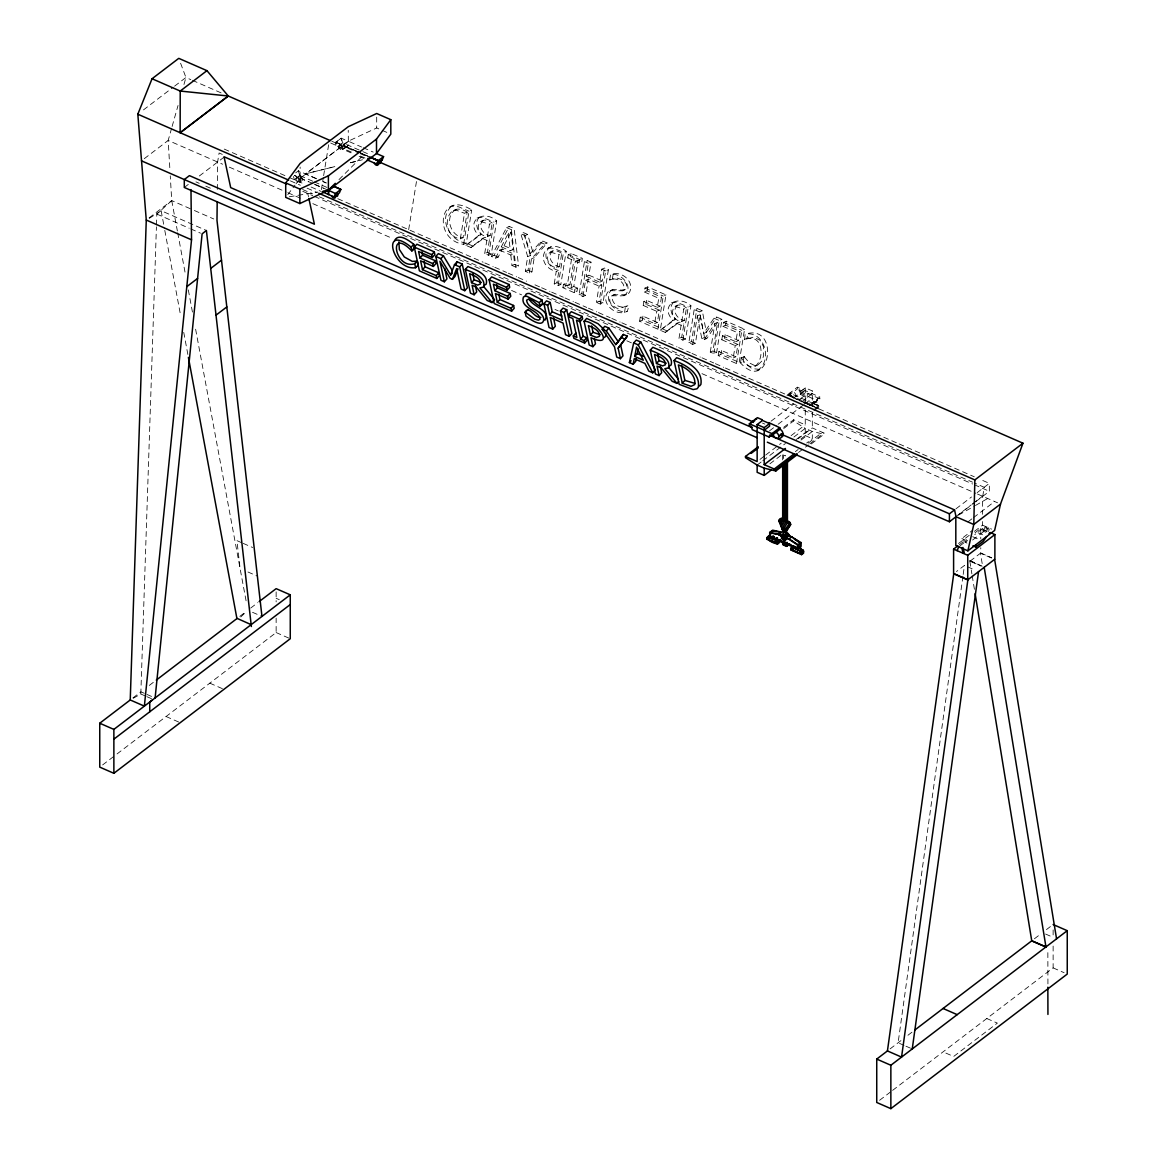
<?xml version="1.0" encoding="UTF-8"?>
<svg xmlns="http://www.w3.org/2000/svg" width="1167" height="1167" viewBox="0 0 1167 1167"><rect width="100%" height="100%" fill="white"/><g stroke="black" fill="none" stroke-linecap="round" stroke-linejoin="round"><path stroke-width="0.75" stroke-dasharray="5 3.75" d="M217.325 189.39L217.616 162.038L219.09 152.994L222.43 154.452M316.695 178.799L305.433 173.883L348.379 141.309L341.187 138.158L335.877 142.257L335.819 146.225L352.667 153.563M133.257 698.26L140.813 694.015L156.422 226.821M156.48 224.998L156.845 214.086L171.724 200.607L170.265 175.838M791.386 396.722A3.545 2.305 52.7 0 0 789.388 395L789.607 393.104L812.217 402.98L819.949 397.072L797.353 387.196L787.389 394.986M962.95 576.25L898.109 1042.773L904.396 1045.515M963.198 574.441L964.453 565.441L956.429 571.553M321.363 189.652L323.361 177.384M323.638 175.633L329.036 142.316M408.669 229.68L416.619 180.579M460.338 238.856L464.481 213.255L467.194 212.102L463.051 237.703L460.338 238.856C438.821 235.501 445.809 198.507 467.194 212.102M463.605 244.341L468.988 211.169L471.701 210.016L466.319 243.188L463.605 244.341C432.33 239.716 438.807 188.733 471.701 210.016M484.699 253.545L486.843 240.358L489.542 239.206L487.412 252.393L484.699 253.545L488.594 255.252L491.307 254.1L496.675 220.928C483.444 208.908 464.86 221.088 478.689 235.471L481.402 234.319C476.224 230.191 474.094 219.075 481.387 216.143M487.427 236.682L489.454 224.166L492.168 223.014L490.14 235.53L487.427 236.682C472.022 234.684 477.741 212.234 492.168 223.014M488.594 255.252L493.962 222.08L496.675 220.928M530.241 253.604L540.146 242.255L542.859 241.102L547.192 242.999L534.238 257.63L531.933 271.853L529.22 273.005L525.325 271.298L527.703 256.623L520.818 233.808L523.531 232.656L527.659 234.465L532.954 252.451L530.241 253.604L524.946 235.617L520.818 233.808M525.325 271.298L528.038 270.146L530.416 255.471L523.531 232.656M529.22 273.005L531.525 258.782L544.478 244.151L547.192 242.999M554.223 283.917L556.221 271.561L558.935 270.408L556.936 282.779L554.223 283.917L558.118 285.623L560.816 284.471L566.199 251.299C545.12 234.815 532.473 264.69 556.221 271.561M556.834 267.797L558.978 254.537L561.692 253.385L559.547 266.645L556.834 267.797C541.532 265.58 546.74 242.955 561.692 253.385M558.118 285.623L563.486 252.451L566.199 251.299M562.902 287.724L563.457 284.34L566.17 283.187L569.904 284.806L574.179 258.418L570.444 256.784L567.731 257.936L568.285 254.552L570.984 253.399L582.348 258.359L581.808 261.744L579.095 262.896L575.36 261.262L571.086 287.666L574.82 289.299L577.534 288.147L576.979 291.531L574.266 292.684L562.902 287.724L565.616 286.571L576.979 291.531M565.616 286.571L566.17 283.187M570.444 256.784L570.984 253.399M563.457 284.34L567.191 285.959L571.465 259.57L574.179 258.418M571.086 287.666L573.799 286.513L578.073 260.11L581.808 261.744M574.266 292.684L574.82 289.299M579.095 262.896L579.634 259.512L582.348 258.359M601.764 284.967L599.05 286.119L596.425 302.355L599.138 301.203L601.764 284.967L588.299 279.088L585.674 295.324L582.96 296.476L579.065 294.784L584.434 261.612L587.147 260.46L591.042 262.152L588.927 275.164L586.213 276.316L588.328 263.304L591.042 262.152M579.065 294.784L581.779 293.632L587.147 260.46M582.96 296.476L585.586 280.24L588.299 279.088M586.213 276.316L599.678 282.195L601.793 269.183L604.506 268.045L608.401 269.737L603.018 302.909L600.305 304.062L596.425 302.355M599.678 282.195L602.391 281.043L604.506 268.045M600.305 304.062L605.688 270.89L608.401 269.737M609.685 279.934L610.545 274.653C619.458 270.423 632.164 278.767 630.618 288.964C629.159 298.752 617.533 294.93 611.129 295.951C607.715 299.802 610.91 305.827 615.374 307.213C620.26 312.304 632.047 299.058 627.219 311.356C616.103 317.322 599.43 302.909 608.051 291.75L612.865 289.533L623.732 290.218L626.096 288.526L626.577 284.427L623.834 280.299L616.687 277.95L609.685 279.934L612.69 278.913M612.398 278.782L613.258 273.516M624.505 312.508L625.41 306.994L628.123 305.842M639.604 321.231L640.231 317.307L642.944 316.155L657.357 322.442L659.355 310.13L645.92 304.266L643.207 305.418L643.848 301.494L646.562 300.342L659.982 306.206L661.456 297.118L647.043 290.831L644.33 291.983L644.972 288.059L647.685 286.907L665.978 294.901L660.61 328.073L657.896 329.225L639.604 321.231L642.317 320.079L660.61 328.073M642.317 320.079L642.944 316.155M647.043 290.831L647.685 286.907M645.92 304.266L646.562 300.342M640.231 317.307L654.643 323.595L656.642 311.283L659.355 310.13M643.848 301.494L657.269 307.359L658.742 298.271L661.456 297.118M657.896 329.225L663.264 296.053L665.978 294.901M678.99 338.43L681.12 325.243L683.833 324.09L681.703 337.278L678.99 338.43L682.885 340.137L685.598 338.984L690.966 305.812C677.735 293.792 659.136 305.973 672.98 320.356L675.678 319.204C670.5 315.075 668.385 303.96 675.678 301.028M681.718 321.567L683.745 309.051L686.459 307.898L684.431 320.414L681.718 321.567C666.299 319.568 672.032 297.118 686.459 307.898M682.885 340.137L688.253 306.965L690.966 305.812M692.702 344.425L697.341 315.849L700.054 314.696L695.415 343.273L692.702 344.425L688.822 342.733L694.19 309.561L696.903 308.409L702.301 310.772L706.371 332.318L703.657 333.47L699.587 311.925L694.19 309.561M688.822 342.733L691.52 341.581L696.903 308.409M710.265 352.098L714.89 323.522L717.603 322.369L712.964 350.946L710.265 352.098L713.898 353.689L716.611 352.536L721.979 319.364L716.669 317.045L713.956 318.197L703.657 333.47M713.898 353.689L719.266 320.517L721.979 319.364M718.186 355.556L718.814 351.632L721.527 350.479L735.939 356.781L737.923 344.455L724.503 338.59L721.789 339.743L722.431 335.833L725.145 334.681L738.565 340.545L740.038 331.457L725.626 325.155L722.913 326.308L723.555 322.384L726.268 321.231L744.561 329.225L739.192 362.397L736.479 363.55L718.186 355.556L720.885 354.403L739.192 362.397M720.885 354.403L721.527 350.479M725.626 325.155L726.268 321.231M724.503 338.59L725.145 334.681M718.814 351.632L733.226 357.933L735.21 345.607L737.923 344.455M722.431 335.833L735.852 341.698L737.325 332.61L740.038 331.457M736.479 363.55L741.847 330.378L744.561 329.225M740.476 362.893L741.337 357.627L744.035 356.489L749.374 362.922L754.261 365.329L757.777 365.081L761.993 360.924L763.67 355.366L763.466 346.599L760.169 340.37L753.649 337.059L744.575 339.641L745.13 334.17C781.029 322.646 769.709 395.088 740.476 362.893L743.189 361.741L744.035 356.489M744.269 339.495L746.982 338.342L747.843 333.033M982.745 496.325L984.204 487.281L974.182 482.905M171.637 128.21L168.179 140.434L169.959 170.528M172.118 126.459L178.04 105.482M183.963 84.505L185.932 77.503L179.966 61.545M985.955 532.283L982.95 530.97L984.364 527.251L987.545 528.636L988.96 533.596M982.95 530.97L985.429 526.434L974.766 534.574M495.479 258.257L499.622 250.146L502.335 248.994L513.524 253.881L514.676 264.311L518.6 266.032L514.107 228.542L509.308 226.456L506.609 227.609L491.365 256.463L495.479 258.257L498.178 257.105L502.335 248.994M501.314 246.85L508.374 233.196L511.088 232.043L513.057 249.65L510.344 250.803L501.314 246.85L504.027 245.697L511.088 232.043M491.365 256.463L494.079 255.31L509.308 226.456M697.341 315.849L701.819 338.634L704.168 339.655L714.89 323.522M704.168 339.655L706.881 338.503L717.603 322.369M706.371 332.318L716.669 317.045M287.768 194.656L294.988 185.145M296.024 183.788L300.138 178.361L348.247 141.192L376.693 127.962L387.677 132.761M610.151 290.685L622.405 290.816C628.065 283.8 616.409 276.098 609.976 280.065M532.954 252.451L542.859 241.102M338.984 179.616L364.016 154.496M451.221 206.53C438.063 219.017 449.791 240.971 466.319 243.188M240.781 616.978L246.66 611.362M478.689 235.471L465.925 245.347L470.987 247.55L482.394 238.418L485.107 237.266L489.542 239.206M470.987 247.55L485.107 237.266M672.98 320.356L660.216 330.232L665.263 332.435L676.685 323.303L679.398 322.15L683.833 324.09M665.263 332.435L679.398 322.15M348.291 145.321L343.069 149.405L348.379 145.248L348.247 130.339M149.259 218.36L161.148 210.716L206.399 230.482M465.925 245.347L481.402 234.319M660.216 330.232L675.678 319.204M295.703 172.847L298.358 170.805L316.505 178.726M296.491 178.288L297.848 178.011L299.802 179.601A2.611 1.707 52.3 0 1 298.533 182.519L297.993 182.3A2.611 1.707 52.3 0 1 296.491 178.288L299.496 176.261L301.976 177.924A2.611 1.707 52.3 0 1 300.707 180.841L300.167 180.622A2.611 1.707 52.3 0 1 298.664 176.611M339.32 145.642L340.676 145.364L342.631 146.954A2.611 1.707 52.3 0 1 341.362 149.872L340.822 149.668A2.611 1.707 52.3 0 1 339.32 145.642L342.325 143.629L344.805 145.277A2.611 1.707 52.3 0 1 343.536 148.194L342.996 147.99A2.611 1.707 52.3 0 1 341.493 143.964M299.89 182.242L302.078 180.564M342.719 149.595L344.907 147.917M356.271 151.068L335.877 142.257L341.187 138.158L342.558 142.826L337.248 146.911L335.877 142.257L341.187 138.158L342.602 142.826L361.216 150.908M143.483 109.888L173.197 87.219M174.612 86.139L185.932 77.503L190.819 79.648M144.27 158.683L168.179 140.434L222.634 164.226M184.298 187.464L189.579 183.438M199.338 175.998L224.224 157.005M149.099 217.879L171.724 200.607L192.745 209.797M312.771 181.221L299.715 175.517L294.376 179.587L300.182 182.096L300.182 177.982L294.463 175.502L312.829 183.511M300.079 177.968L300.138 181.979L300.138 167.056M132.907 697.924L140.93 691.812L145.481 693.796M149.318 685.408L154.905 681.149M239.819 616.366L246.5 611.26M250.672 608.08L257.747 602.683M102.623 764.925L115.606 755.034M117.05 753.926L276.141 632.558L276.141 618.131M786.937 395.38A3.545 2.305 52.7 0 1 787.973 394.782L791.941 391.747L793.341 391.995A3.545 2.261 52.8 0 1 796.171 396.124L795.34 397.801L793.341 397.772A3.545 2.305 54 0 1 790.57 393.6A3.545 2.261 52.8 0 1 791.941 391.747M787.9 395.642L790.57 393.6M787.973 394.782L789.388 395L797.353 388.932L797.353 387.196M812.32 393.571L807.243 397.436L800.183 394.358L800.183 391.718L805.259 387.852L812.32 390.93L812.32 405.168M793.545 398.122L800.168 393.06L817.119 400.471A3.545 2.305 52.7 0 1 819.949 398.808L819.949 397.072M800.183 394.358L805.259 390.478M771.051 421.185L793.852 403.782M799.555 399.435L805.259 395.088M807.243 397.436L807.243 394.811L812.32 390.93M802.021 401.813L808.643 396.765M769.564 430.798L776.682 425.357M778.112 424.263L803.771 404.701M805.201 403.607L812.32 398.166M809.986 404.861L817.95 398.778M817.119 400.471L810.496 405.518L799.672 400.792M783.699 427.312L793.604 419.755L805.259 424.846L805.259 405.591M783.699 428.537L793.604 420.981L793.604 419.755M814.814 409.004L818.723 405.168A3.545 2.305 51.3 0 0 815.937 401.871A3.545 2.349 52.6 0 0 813.122 403.519A3.545 2.349 52.6 0 0 815.937 407.648L818.826 408.844M813.982 410.696L817.965 407.662M759.98 459.39L764.225 456.151M765.64 455.072L781.204 443.197M791.109 435.641L805.259 424.846M757.15 465.079L761.395 461.84M762.81 460.761L785.449 443.489M793.939 437.012L805.259 428.377L812.32 431.454L823.975 434.255L823.975 433.03L812.32 427.939L798.17 438.734M796.23 439.507L808.789 429.923M801.014 438.85L805.259 435.612L805.259 428.377L793.604 420.981M769.87 463.839L781.19 455.203M801 440.09L812.32 431.454L812.32 438.69L806.66 443.008M795.34 451.644L798.17 449.485M808.206 443.11L822.356 432.315M798.505 452.46L808.41 444.904M809.825 443.825L823.975 433.03M811.24 443.971L823.975 434.255M955.963 508.827L971.498 496.982M977.144 492.664L989.339 483.371L980.995 479.71M955.817 516.631L971.28 504.83M972.694 503.75L982.541 496.238L982.541 514.311M958.443 514.866L974.168 502.875M975.597 501.781L989.339 491.292L989.339 483.371M967.881 521.897L972.111 518.688M973.511 517.608L994.62 501.518M966.932 543.18L961.798 538.527L972.49 530.372M958.501 543.516L969.208 535.347M982.541 521.547L982.541 525.165L974.547 531.262L983.621 535.23M959.318 544.756L966.466 539.3M975.043 532.765L980.761 528.403L987.034 531.145M960.047 545.791L966.743 540.686L961.798 538.527M965.167 542.407L967.662 540.511M985.955 527.936L987.019 527.119M972.592 540.029L988.609 527.82L990.024 532.779M970.069 561.152L980.761 552.998L980.761 547.717M890.1 1048.885L900.924 1040.628M907.955 1035.26L912.156 1032.051M1034.414 938.779L1041.095 933.688M1046.449 929.603L1051.788 925.519M1047.849 952.651L1047.937 986.771M879.612 1100.277L891.15 1091.481M892.595 1090.372L1053.13 967.895L1053.13 944.395M958.545 515.085L973.905 506.361M975.437 505.486L987.72 498.499M741.337 357.627C760.548 388.976 772.466 329.109 744.575 339.641M612.865 289.533L610.764 290.598C602.887 300.853 616.205 313.85 627.219 311.356M623.878 295.849C634.95 288.234 621.617 271.955 610.545 274.653M483.474 220.432C476.792 225.012 483.211 235.18 490.14 235.53M553.056 250.978C545.864 255.588 552.472 265.974 559.547 266.645M677.764 305.316C671.083 309.897 677.502 320.064 684.431 320.414M550.868 246.82C540.161 252.889 548.636 269.008 558.935 270.408M757.033 370.552C773.181 361.872 764.75 330.246 745.13 334.17M748.82 337.774L746.982 338.342M626.591 294.697L613.842 294.799C608.197 302.822 621.136 310.232 627.846 305.71M456.18 209.433C444.029 215.822 450.112 235.807 463.051 237.703M477.099 217.966L482.146 217.252L493.962 222.08M671.39 302.851L676.437 302.136L688.253 306.965M454.123 205.159L451.425 206.311L458.602 206.822L468.988 211.169M506.609 227.609L511.394 229.695L514.107 228.542M524.946 235.617L527.659 234.465M499.622 250.146L510.81 255.033L513.524 253.881M527.703 256.623L530.416 255.471M510.81 255.033L511.963 265.463L514.676 264.311M531.525 258.782L534.238 257.63M511.963 265.463L515.887 267.185L518.6 266.032M575.36 261.262L578.073 260.11M567.191 285.959L569.904 284.806M622.405 290.816L625.118 289.664M612.427 295.368L615.14 294.215M657.269 307.359L659.982 306.206M654.643 323.595L657.357 322.442M699.587 311.925L702.301 310.772M701.819 338.634L704.518 337.482L706.881 338.503M735.852 341.698L738.565 340.545M733.226 357.933L735.939 356.781M741.628 357.758L744.342 356.606M755.064 366.234L757.777 365.081M334.827 166.604L305.433 173.883L334.958 166.575M350.392 162.753L362.499 159.748M350.596 162.709L357.554 160.988M548.154 247.973L553.712 248.308L563.486 252.451M289.27 196.785L317.73 192.03M759.746 369.399L751.825 368.568L743.189 361.741M453.467 210.585L457.026 210.498L464.481 213.255M480.76 221.584L489.454 224.166M675.051 306.469L683.745 309.051M550.343 252.13L558.978 254.537M793.341 397.772L815.937 407.648A3.545 2.349 52.6 0 0 818.826 405.956L813.122 403.519L818.723 405.168M813.122 403.519L818.826 405.956M300.138 178.361L308.453 181.848M315.09 184.649L323.405 188.15M359.772 152.6L343.069 145.364L348.32 141.222L361.58 147.013M361.434 153.329L368.116 156.218M359.13 156.378L363.973 158.493M363.243 147.742L373.192 152.089M362.82 151.608L369.268 154.423M335.877 142.214L355.92 150.966M357.54 151.666L371.15 157.618M192.438 80.348L221.73 93.156M331.822 141.251L358.532 152.921M360.195 153.65L366.876 156.568M330.684 143.03L353.82 153.14M360.428 156.028L365.388 158.201M540.146 242.255L544.478 244.151M568.285 254.552L579.634 259.512M584.434 261.612L588.328 263.304M601.793 269.183L605.688 270.89M644.972 288.059L663.264 296.053M713.956 318.197L719.266 320.517M723.555 322.384L741.847 330.378M567.731 257.936L571.465 259.57M644.33 291.983L658.742 298.271M722.913 326.308L737.325 332.61M588.927 275.164L602.391 281.043M585.586 280.24L599.05 286.119M643.207 305.418L656.642 311.283M721.789 339.743L735.21 345.607M504.027 245.697L513.057 249.65M482.394 238.418L486.843 240.358M676.685 323.303L681.12 325.243M573.799 286.513L577.534 288.147M468.638 244.195L473.7 246.412M487.412 252.393L491.307 254.1M494.079 255.31L498.178 257.105M528.038 270.146L531.933 271.853M556.936 282.779L560.816 284.471M581.779 293.632L585.674 295.324M599.138 301.203L603.018 302.909M662.929 329.079L667.976 331.297M681.703 337.278L685.598 338.984M691.52 341.581L695.415 343.273M712.964 350.946L716.611 352.536M323.142 181.614L326.352 183.015M322.836 181.498L326.001 182.883M800.183 391.718L807.243 394.811M314.39 181.935L327.446 187.624M314.419 184.196L327.066 189.725M789.388 395L811.984 404.876L819.949 398.808L797.353 388.932A3.545 2.305 52.7 0 1 800.168 393.06M224.224 149.084L287.695 176.815M289.372 177.544L304.412 184.109M311.093 187.041L321.115 191.417M337.817 198.711L483.153 262.21M484.83 262.94L493.189 266.587M494.852 267.316L506.551 272.436M508.214 273.166L516.573 276.812M518.236 277.542L526.594 281.189M534.953 284.836L539.956 287.024M541.634 287.753L549.978 291.414M551.655 292.144L563.34 297.249M565.018 297.979L573.376 301.626M575.039 302.355L586.738 307.461M588.401 308.19L596.76 311.852M598.423 312.581L610.122 317.687M611.8 318.416L620.144 322.063M621.821 322.792L643.528 332.274M645.205 333.018L666.926 342.5M668.589 343.229L676.948 346.876M678.611 347.606L690.31 352.711M691.973 353.441L700.331 357.102M702.009 357.831L713.693 362.937M715.371 363.666L723.715 367.313M725.393 368.043L747.113 377.539M748.776 378.268L770.497 387.75M772.16 388.48L793.881 397.976M795.558 398.706L817.279 408.187M818.942 408.917L850.685 422.79M852.348 423.519L874.068 433.001M875.746 433.73L897.467 443.227M899.13 443.956L920.851 453.438M922.513 454.167L974.314 476.792M290.393 180.87L300.4 185.247M307.081 188.164L317.103 192.54M302.618 189.492L312.639 193.868M319.32 196.785L972.519 482.175M302.734 191.315L312.756 195.691M314.434 196.421L972.636 483.999M974.314 484.728L989.339 491.292M229.315 167.144L286.105 191.957M287.768 192.686L302.793 199.251M312.814 203.641L392.987 238.666M511.569 290.466L521.591 294.843M554.981 309.445L558.322 310.903M626.81 340.808L631.814 343.01M701.965 373.644L975.86 493.32M977.523 494.049L997.552 502.802M805.259 435.612L812.32 438.69M762.503 423.081L764.852 424.102M982.541 525.165L991.614 529.132M195.939 181.877L199.236 183.321M205.8 186.195L210.731 188.339M984.014 530.154L987.019 531.466M972.651 536.703L978.923 539.446M980.761 552.998L991.746 557.797M991.469 558.001L980.484 553.202L982.249 563.997M194.364 210.498L213.751 218.973M969.967 560.948L981.053 565.951L970.01 561.196M967.589 566.812L975.437 570.24M156.845 214.086L189.171 228.221M190.79 228.922L200.491 233.152M241.642 542.699L236.916 540.627L240.096 568.562M243.203 543.384L252.641 547.498M247.958 571.99L257.382 576.119M1045.574 934.038L1053.422 937.466M276.141 598.292L279.278 599.663M252.539 612.31L261.962 616.424M1053.13 967.895L1064.114 972.694M276.141 632.558L290.262 638.728M986.786 1018.514L997.362 1023.123L953.643 1056.485L943.067 1051.875M209.797 683.162L222.357 688.647M146.984 694.453L151.535 696.436M140.813 694.015L145.364 695.999M146.867 696.67L152.935 699.31M166.079 716.523L180.199 722.694M905.957 1046.201L912.244 1048.943M357.919 151.798L367.853 156.159M969.704 560.393L984.102 567.118M299.715 175.517L298.358 170.805L299.656 175.473L294.347 179.572L293.486 176.45M307.752 193.328L308.482 196.756M700.054 314.696L704.518 337.482M171.724 200.607L177.369 230.978M177.705 232.758L185.334 273.851M188.325 289.927L192.643 313.135M195.618 329.211L246.543 603.295M161.148 210.716L164.474 228.601M164.795 230.395L180.754 316.257M183.744 332.347L188.062 355.599M969.85 561.312L971.907 573.901M972.199 575.71L974.547 590.094M511.394 229.695L515.887 267.185M508.374 233.196L510.344 250.803M783.553 454.882L783.553 458.558M1053.13 929.924L1053.13 937.159M980.761 528.403L980.761 538.935M812.32 412.184L812.32 427.939M805.259 387.852L805.259 403.84M804.223 401.492L804.223 404.38M782.678 454.882L782.678 460.309M376.693 117.123L376.693 127.962M276.141 591.873L276.141 601.895M809.533 405.255A3.545 2.305 52.7 0 1 813.982 406.597M784.647 455.67L785.493 455.801L784.705 455.611"/><path stroke-width="1.5" d="M113.87 739.163L149.741 711.797L149.741 702.038L152.352 700.04M228.309 96.03L180.141 132.702L180.229 91.055L206.953 70.662L228.251 96L330.144 140.521M798.491 547.235L803.523 550.795L803.611 553.1L801.583 554.646L790.978 550.007L791.328 547.571L796.39 548.709M791.241 549.861L791.926 547.644L791.241 549.861L801.583 554.048L791.518 549.657M217.193 202.154L216.989 220.388L261.962 616.424M323.055 191.125L328.394 190.236L376.503 153.533L390.814 134.132L390.814 119.676L376.693 113.505L348.247 126.722L300.138 163.424L285.711 182.913L285.711 197.369L299.846 203.554L328.394 190.236L333.747 186.166L340.837 189.433L339.407 192.861L334.054 196.931L322.325 191.767M1022.963 443.212L974.853 479.914L973.774 524.479L967.881 550.839L955.817 545.558L955.817 516.631L973.774 524.479L1000.498 504.086L1022.963 443.212L380.238 162.403M259.162 601.603L276.141 588.649L290.262 594.82L290.262 638.728L113.87 773.298L99.749 767.127L99.749 723.234L130.237 699.967L146.269 220.038L137.823 114.206L152.046 78.743L178.77 58.35L206.953 70.662M972.942 545.806L975.772 547.046L975.933 544.697M190.98 189.608L191.534 239.819L144.372 706.137L130.237 699.967M155.123 697.924L202.11 233.867L206.399 230.482L251.372 626.519M772.379 538.687L767.55 537.272M772.218 536.718C775.69 535.099 771.679 538.921 772.992 536.003M775.807 538.279C779.468 536.864 775.165 539.942 776.551 537.71M775.53 542.101L776.463 541.999L775.895 542.611M788.819 536.397A2.655 1.736 52.7 0 0 788.819 535.274L800.898 542.524L800.898 546.915L797.951 549.161L769.695 536.82L769.695 532.429L779.177 534.515L781.292 536.076A3.18 2.071 52.7 0 0 783.83 539.781A3.18 2.071 52.7 0 0 786.368 538.293L789.403 538.994L786.339 538.147M782.444 537.914A3.209 2.086 52.7 0 1 781.7 535.741L781.744 535.624M785.945 542.713C789.826 542.042 784.837 542.363 785.989 545.208L787.258 545.762A2.144 1.386 52.7 0 0 788.002 545.193L786.966 545.631L787.725 544.668M792.247 549.453L793.166 549.219L792.685 550.007M795.894 549.263L796.784 549.015L796.215 549.745M799.483 552.618L800.416 552.385L799.847 553.143M887.431 1050.927L953.76 573.595L967.881 579.766L901.551 1057.098L887.431 1050.927L876.738 1059.082L876.738 1102.479L890.859 1108.65L1067.251 974.066L1067.251 930.683L1053.13 924.512M912.244 1048.943L978.573 571.611M633.141 364.235L634.235 358.692L644.884 363.345L648.837 371.091L652.747 372.798L655.329 369.954L640.829 342.077L636.263 340.078L633.681 342.923L629.392 362.587L633.141 364.235L635.723 361.391L636.263 358.619M634.688 356.446L636.555 347.11L643.28 360.195L634.688 356.446L637.27 353.601L638.203 348.933M525.208 296.082L526.011 294.23A11.13 5.47 42.2 0 1 529.628 293.544L541.882 299.846L542.684 303.624C538.643 310.889 533.844 297.41 527.557 299.569L526.623 300.24C527.601 309.605 542.144 309.474 543.793 319.058C543.268 328.729 529.599 319.058 525.996 316.126L525.15 312.173C529.439 304.923 534.398 318.839 540.904 317.322M1000.498 504.086L994.62 530.445L967.881 550.839M767.478 539.037C790.074 546.9 767.74 543.88 767.492 537.404M769.038 535.959C771.197 534.063 765.071 537.768 767.011 539.344L777.601 543.968L779.644 542.422C778.812 538.716 782.619 538.848 779.789 540.584A1.809 1.182 52.7 0 0 779.206 539.767M398.881 241.89L399.347 249.432L404.307 256.973L412.287 261.379L417.378 261.116L418.18 264.88L415.598 267.724C392.477 271.007 380.223 222.43 411.178 247.141L411.995 250.963L414.577 248.119L413.76 244.297C409.048 240.635 398.603 232.612 394.606 240.577M783.436 545.033L784.195 544.464A1.823 1.182 52.7 0 1 783.334 543.151L782.605 543.691A1.823 1.182 52.7 0 0 783.436 545.033L786.412 546.331A2.144 1.386 52.7 0 0 787.258 545.762L787.01 545.266M452.344 270.627L443.431 255.836L438.369 253.633L435.802 256.463L440.849 258.68L450.652 274.96L454.517 264.646L457.099 261.802L462.249 264.063L467.369 287.826L464.787 290.671L461.082 289.051L456.676 268.57L452.417 279.336L450.17 278.359L439.959 261.277L444.364 281.758L446.946 278.913L444.744 268.673M456.005 264.749L457.099 261.802M458.033 268.804L454.984 276.491L452.417 279.336M380.325 161.469L382.163 160.069L383.564 156.626L376.503 153.533L376.503 139.077L390.814 119.676M957.13 550.664L958.705 546.827M334.054 196.931L335.498 193.518L340.837 189.433L333.733 186.326M773.24 537.549L772.204 539.271M785.872 532.473A2.655 1.736 52.7 0 1 788.761 534.53L785.77 537.593A2.655 1.736 52.7 0 1 783.728 539.431A2.655 1.736 52.7 0 1 781.671 535.813L783.495 534.15M769.695 532.429L772.642 530.183L781.642 532.137L778.695 534.384L781.788 535.726L782.415 534.967A7.25 4.726 52.7 0 0 783.363 531.423L783.888 531.014M783.641 536.222L784.749 537.593M784.341 531.846L784.778 531.977A2.48 1.619 52.7 0 0 785.668 528.972L789.767 522.845M790.672 524.508L785.974 531.554L790.672 524.508A3.311 2.159 52.7 0 0 789.388 521.853L781.409 518.367L780.285 519.227A3.151 2.042 52.7 0 0 778.841 520.686L782.546 530.066L783.67 529.205M783.159 520.482L780.504 524.873L781.613 524.012M781.234 526.74L784.647 521.124L784.618 463.007M781.978 528.622L786.12 521.78M784.312 527.805L787.608 522.422M780.927 519.505L779.323 521.897L780.446 521.036M779.892 523.327L782.109 520.015M615.738 344.586L618.32 341.756L608.882 328.117L604.769 326.322L602.187 329.167L606.3 330.961L615.738 344.586L623.368 334.448L627.292 336.169L618.145 348.145L620.421 358.663L623.003 355.833L620.727 345.301M618.32 341.756L623.368 334.448M986.626 536.543L983.256 541.328L975.772 547.046M618.145 348.145L627.292 336.169M699.573 385.971L700.886 384.424C703.22 370.406 687.932 361.639 676.641 357.715L674.059 360.559L679.165 384.337L693.11 389.559L696.991 388.815L698.304 387.269C700.638 373.236 685.35 364.483 674.059 360.559M411.178 247.141L413.76 244.297M423.957 261.525L425.094 266.82L438.807 272.801L439.405 275.616L436.823 278.461L419.405 270.846L414.3 247.083L416.882 244.239L434.299 251.839L434.897 254.654L432.315 257.499L418.603 251.503L420.003 258.024L432.782 263.596L433.395 266.412L435.977 263.567L435.364 260.766L422.585 255.179L421.885 251.926M417.086 260.985L414.504 263.83C394.519 269.577 387.765 226.135 411.703 250.832L414.577 248.119M420.003 258.024L422.585 255.179M415.598 267.724L414.796 263.961L417.378 261.116M432.315 257.499L431.717 254.683L434.299 251.839M436.823 278.461L436.225 275.645L422.512 269.665L425.094 266.82M432.782 263.596L435.364 260.766M440.849 258.68L443.431 255.836M436.225 275.645L438.807 272.801M450.652 274.96L452.373 273.063M464.787 290.671L459.667 266.893L462.249 264.063M475.363 285.623L476.72 291.925L474.138 294.755L470.432 293.136L465.327 269.373L467.894 266.528C474.823 269.446 489.206 274.216 486.114 284.296L484.611 285.025M471.541 282.677L469.601 273.705C474.065 275.572 480.906 277.979 480.41 283.989L477.609 285.113L471.541 282.677L474.123 279.832L472.839 273.851M498.761 294.201L499.899 299.496L513.611 305.491L514.209 308.307L511.627 311.137L494.21 303.537L489.104 279.759L491.686 276.915L509.104 284.529L509.702 287.33L507.12 290.175L493.408 284.194L494.808 290.7L507.587 296.287L508.199 299.088L510.781 296.258L510.169 293.442L497.39 287.855L496.69 284.602M494.808 290.7L497.39 287.855M474.138 294.755L472.11 285.302L476.34 287.155L487.193 300.473L492.007 302.574L494.589 299.729L483.546 286.382M507.12 290.175L506.522 287.374L509.104 284.529M511.627 311.137L511.029 308.336L497.317 302.341L499.899 299.496M507.587 296.287L510.169 293.442M511.029 308.336L513.611 305.491M525.15 312.173L527.995 309.445M540.102 306.469L539.3 302.691L541.882 299.846M539.825 306.352L542.684 303.624M553.537 317.949L555.317 326.264L552.735 329.109L549.03 327.489L543.924 303.712L546.506 300.867L550.211 302.486L552.21 311.808L561.823 316.009M552.735 329.109L550.24 317.468L563.048 323.069L565.557 334.696L569.263 336.315L571.845 333.485L566.724 309.707L563.019 308.088L560.437 310.933L562.45 320.254L549.628 314.652L547.629 305.331L550.211 302.486M549.628 314.652L552.21 311.808M569.263 336.315L564.142 312.552L566.724 309.707M575.885 333.047L573.303 335.892L576.863 337.438L572.793 318.518L569.233 316.972L568.708 314.536L571.29 311.706L582.114 316.417L582.625 318.854L580.043 321.698L576.498 320.137L580.568 339.057L584.113 340.618L584.638 343.04L587.22 340.195L586.695 337.774L583.15 336.213L579.532 319.262L582.114 316.417M594.353 338.488L595.491 343.813L592.909 346.657L589.204 345.038L584.098 321.261L586.68 318.416L597.956 323.667L604.2 329.517M580.568 339.057L583.15 336.213M584.113 340.618L586.695 337.774M590.429 335.089L588.387 325.593C593.04 327.504 599.809 330.232 599.444 336.329L596.512 337.467L590.429 335.089L593.011 332.245L591.64 325.914M606.3 330.961L608.882 328.117M652.747 372.798L638.247 344.921L640.829 342.077M629.392 362.587L631.114 360.705M660.318 366.423L661.674 372.725L659.092 375.57L655.387 373.951L650.267 350.173L652.849 347.328C659.778 350.26 674.161 355.031 671.069 365.096L669.566 365.825M656.496 363.477L654.556 354.505C659.019 356.373 665.861 358.78 665.365 364.79L662.564 365.913L656.496 363.477L659.078 360.632L657.78 354.651M659.092 375.57L657.05 366.117L661.281 367.955L672.148 381.273L676.962 383.374L678.683 381.478M682.287 383.243L678.348 364.892C686.634 367.765 696.101 374.724 694.744 384.556L691.039 386.321L682.287 383.243L684.869 380.398L681.645 365.388M975.131 593.697L1031.745 940.821L1045.953 946.904L984.189 567.322M335.279 183.336L328.394 190.236L335.498 193.518M604.506 337.496L605.79 335.921L605.804 333.266M251.168 624.651L237.149 618.408L156.305 680.084M180.199 132.732L228.251 96L180.229 91.055L152.046 78.743M285.711 182.913L299.846 189.083L328.394 175.779L376.503 139.077M186.793 286.674L197.602 278.417M210.716 268.425L221.511 260.183M333.966 186.355L328.642 190.411L328.642 194.539M383.564 156.626L378.225 160.696L376.824 164.139L367.197 159.894M382.163 160.069L376.824 164.153L378.152 160.565L369.793 156.947M216.012 315.148L226.821 306.921M113.87 773.298L113.87 729.404L290.262 594.82M149.741 711.797L290.262 604.55M768.703 424.321L768.703 422.585L779.775 427.691L780.008 429.252L771.985 435.379A3.545 2.305 52.7 0 0 769.155 437.027L752.204 429.631A3.545 2.305 52.7 0 0 749.374 425.503L749.374 423.767L757.398 417.64L762.241 419.755M797.09 454.765L775.865 470.957L764.21 468.157L757.15 465.079L745.494 457.697L745.494 456.457L757.15 461.548L757.15 424.555L762.503 420.47L769.564 423.563L769.564 426.159L764.21 430.244M797.09 453.54L775.865 469.732L764.21 464.641L764.21 427.647L769.564 423.563M771.985 435.379L771.985 433.643L779.775 427.691M769.155 437.027L773.167 433.978M745.494 456.457L758.229 446.742M751.154 453.38L758.229 447.982M778.812 436.443L782.824 433.38M778.856 439.303L782.824 436.283L780.008 435.043A3.545 2.305 52.7 0 0 782.809 433.001A3.545 2.305 52.7 0 0 779.264 429.033M764.21 464.641L785.435 448.449M757.15 465.079L757.15 472.314L764.21 475.392L771.285 469.995M774.246 469.017L794.056 453.905M778.841 520.686L779.964 519.826A3.151 2.042 52.7 0 1 781.409 518.367M770.118 536.572L797.965 548.227L770.118 536.572L770.118 532.94L772.685 530.985L776.128 531.744M767.478 537.476L767.259 539.198M780.285 519.227L788.265 522.714L789.388 521.853M772.131 537.958L772.875 537.389M773.371 537.228L774.129 536.645M770.118 532.94L779.162 534.501M776.93 538.775L777.674 538.206M783.363 531.423L785.172 532.21L786.237 531.393A11.83 7.702 52.7 0 0 787.156 535.755A2.655 1.736 52.7 0 0 785.872 534.18M772.437 538.279L776.857 540.904A1.488 0.963 52.7 0 1 777.543 541.853L777.601 543.968M777.353 543.603L777.572 541.911M779.133 540.671L779.133 542.144L778.506 539.781M779.644 540.584L777.601 542.13A1.809 1.182 52.7 0 0 776.711 540.861L772.481 538.118L767.74 536.98M781.89 535.376A2.655 1.736 52.7 0 1 785.551 536.98L788.761 534.53M784.924 542.144L782.59 543.72L783.859 544.274L784.618 543.705L783.334 543.151M781.788 535.726A2.655 1.736 52.7 0 0 783.83 539.358A2.655 1.736 52.7 0 0 785.872 537.52L789.023 538.891L791.955 536.645M786.412 546.331L788.002 545.193L786.733 544.639M790.978 548.169L793.02 546.623M797.542 548.548L797.542 544.931L800.898 542.524M797.382 547.775C793.443 549.934 804.034 550.343 801.583 554.646M791.649 547.848L796.127 548.913L797.747 547.804M798.928 547.498L800.11 546.594L800.11 542.961M802.881 550.022L801.131 551.67M796.434 549.044L801.058 551.612M798.243 547.673L803.027 550.445L803.115 552.852L803.334 551.145M801.321 554.252L801.569 552.327L803.611 551.247M949.427 521.751L949.427 513.816L954.548 509.906L956.021 516.718L949.427 521.751L767.332 442.191M990.17 532.517L994.882 534.574L994.882 559.168L967.735 579.882L953.599 573.712L953.599 549.117L957.888 545.85M988.96 533.596L990.024 532.779M967.735 579.882L967.735 555.288L994.882 534.574M914.972 1029.907L1031.745 940.821L1045.88 946.991M890.859 1108.65L890.859 1065.252L1067.251 930.683M1047.937 1014.429L1047.849 987.209M544.945 320.166C551.028 309.795 531.962 306.892 529.132 298.737M367.693 158.464L371.15 157.618L378.225 160.696L371.164 157.603M695.065 383.418L684.869 380.398M600.276 334.754L593.011 332.245M481.285 282.414L474.123 279.832M666.24 363.214L659.078 360.632M781.686 532.604L773.079 530.737L770.57 532.648L770.541 536.251M784.793 531.423L785.712 531.802M137.823 114.206L288.716 180.141M318.766 193.27L974.853 479.914M286.411 183.992L224.049 156.757L230.687 187.61L314.39 224.181L308.861 198.463M414.3 247.083L431.717 254.683M454.517 264.646L459.667 266.893M465.327 269.373C472.241 272.29 486.624 277.06 483.532 287.14L479.87 287.884L492.007 302.574M489.104 279.759L506.522 287.374M543.924 303.712L547.629 305.331M560.437 310.933L564.142 312.552M568.708 314.536L579.532 319.262M584.098 321.261C596.001 320.385 616.818 349.035 590.998 337.788L592.909 346.657M620.786 337.292L624.71 339.014M633.681 342.923L638.247 344.921M650.267 350.173C657.196 353.09 671.579 357.861 668.487 367.941L664.811 368.699L676.962 383.374M637.27 353.601L642.988 356.095M433.395 266.412L420.616 260.825L422.512 269.665M508.199 299.088L495.421 293.515L497.317 302.341M444.364 281.758L440.907 280.24L435.802 256.463M584.638 343.04L573.828 338.313L573.303 335.892M620.421 358.663L616.716 357.058L614.513 346.862L602.187 329.167M752.409 421.593L189.433 175.619L184.298 179.543L184.298 187.464L757.31 437.815M780.811 433.993L954.548 509.906M757.15 424.555L764.21 427.647M749.374 423.767L771.985 433.643M141.455 160.827L751.767 427.458M769.578 435.247L949.427 513.816M953.599 549.117L967.735 555.288M146.269 220.038L191.534 239.819M784.428 530.606L786.237 531.393M791.912 537.068L789.33 536.061M778.739 534.822L781.307 535.945M943.067 1008.478L957.203 1014.648M876.738 1059.082L890.859 1065.252M99.749 723.234L113.87 729.404M798.461 547.513L802.823 550.27M793.341 538.016L799.03 541.751M794.391 539.212L798.68 542.028M789.023 538.891L797.951 544.756L797.951 549.161M788.98 539.3L797.542 544.931M539.3 302.691L527.046 296.389A11.13 5.47 42.2 0 0 523.429 297.074C519.738 308.657 539.256 309.386 540 319.32L538.323 320.166L534.69 319.131L525.413 312.289M668.501 367.182L678.435 379.202M785.654 528.957L784.268 527.776A2.48 1.619 52.7 0 0 782.298 528.68A2.48 1.619 52.7 0 0 783.757 531.525L785.902 531.116A2.48 1.619 52.7 0 0 787.098 528.68M379.931 160.579L380.121 160.871A2.611 1.707 52.7 0 1 378.633 163.584M377.568 161.965L377.933 162.534A2.611 1.707 52.7 0 1 376.43 165.247L375.891 164.999A2.611 1.707 52.7 0 1 374.286 162.928M337.03 193.109L337.394 193.678A2.611 1.707 52.7 0 1 336.913 196.45M777.339 542.028L777.353 542.072A1.488 0.963 52.7 0 0 776.638 541.08M785.172 532.21A11.83 7.702 52.7 0 0 786.091 536.572L786.295 537.185A2.655 1.736 52.7 0 1 783.713 538.716M962.95 547.469L964.205 552.545L963.14 553.289L961.885 548.213M188.398 357.394L236.916 618.554M994.62 559.372L1056.558 938.837M786.777 537.812L786.821 537.972A3.209 2.086 52.7 0 1 782.969 538.57M800.46 542.684L800.46 546.273M787.433 460.265L787.433 521.737M786.558 462.001L786.558 521.678M785.493 463.066L785.493 521.226M783.859 541.692L783.859 544.274M783.553 463.985L783.553 520.044M782.678 463.926L782.678 519.971M775.865 469.732L775.865 470.957M764.21 468.157L764.21 475.392M753.386 420.703L753.386 422.439M328.394 175.779L328.394 194.466M299.846 189.083L299.846 203.554M775.267 432.096A3.545 2.305 52.7 0 1 778.812 436.181A3.545 2.305 52.7 0 1 775.749 437.99A3.545 2.305 52.7 0 1 773.269 433.263M335.206 195.356A2.611 1.707 52.7 0 1 333.704 198.054L333.164 197.806A2.611 1.707 52.7 0 1 331.559 195.735M751.971 427.224A3.545 2.305 52.7 0 1 751.388 426.509M750.571 424.102A3.545 2.305 52.7 0 1 751.971 422.206M754.568 421.039A3.545 2.305 52.7 0 1 756.668 419.157M782.415 537.141A2.655 1.736 52.7 0 1 782.211 535.405M782.415 534.967A2.655 1.736 52.7 0 1 786.091 536.572M788.381 535.595A2.655 1.736 52.7 0 1 788.454 536.193M788.98 535.157A2.655 1.736 52.7 0 1 788.98 536.28M783.816 530.708A2.48 1.619 52.7 0 1 783.086 529.658M788.265 522.714A3.311 2.159 52.7 0 1 789.548 525.383M768.192 538.891L768.82 539.446L768.265 538.76M768.513 538.658L769.141 539.212L768.542 538.57M783.713 529.41L784.749 530.299L783.772 529.293M783.042 536.776L784.326 537.899L783.042 536.776M782.955 541.255L783.991 542.159L783.013 541.152M783.713 540.686L784.749 541.576L783.772 540.569M789.534 544.128L790.57 545.018L789.534 544.128M793.093 545.689L794.144 546.594L793.093 545.689"/></g></svg>
